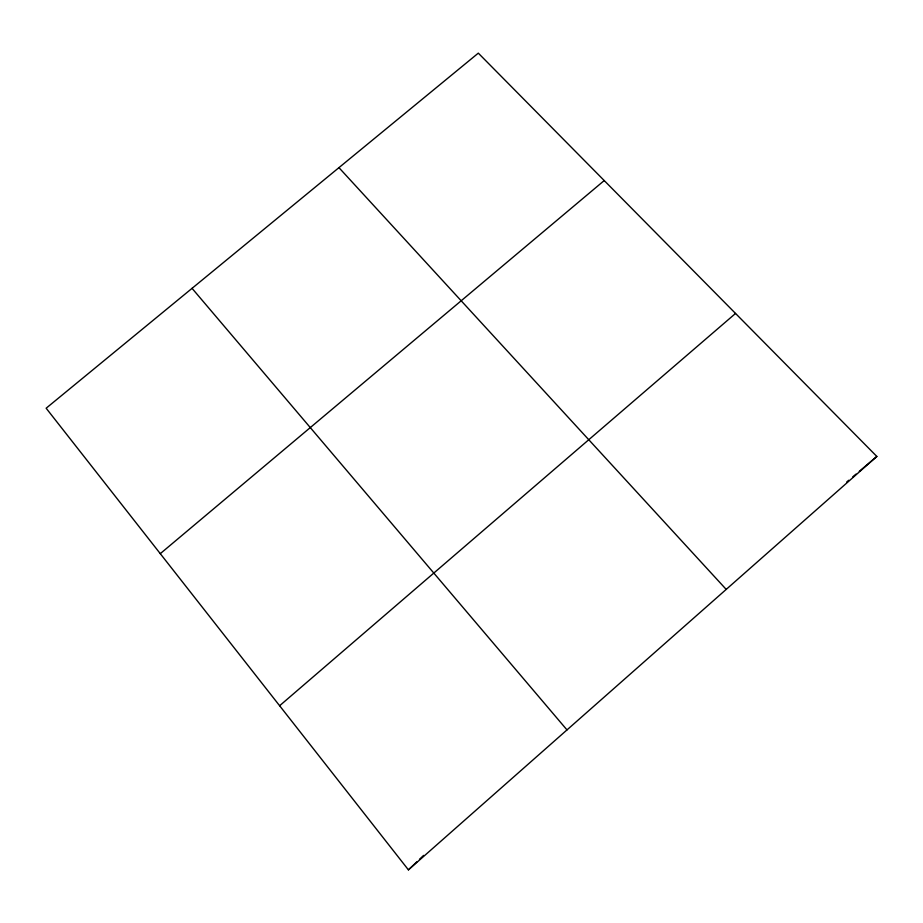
<?xml version="1.0" encoding="UTF-8"?>
<svg xmlns="http://www.w3.org/2000/svg" width="923" height="923" viewBox="0 0 923 923"><rect width="100%" height="100%" fill="white"/><g stroke="black" fill="none" stroke-linecap="round" stroke-linejoin="round"><path stroke-width="1.38" d="M408.416 869.858L876.85 456.458L478.31 53.142L46.15 408.22L408.416 869.858L416.873 861.794M419.48 859.325L423.599 855.402M279.623 705.737L735.527 313.451M846.749 481.944L848.768 480.248M852.783 476.833L856.036 474.087M859.278 471.341L876.85 456.458M160.279 553.662L604.219 180.562M338.949 167.651L726.205 589.405M192.053 288.334L566.987 729.908"/></g></svg>
